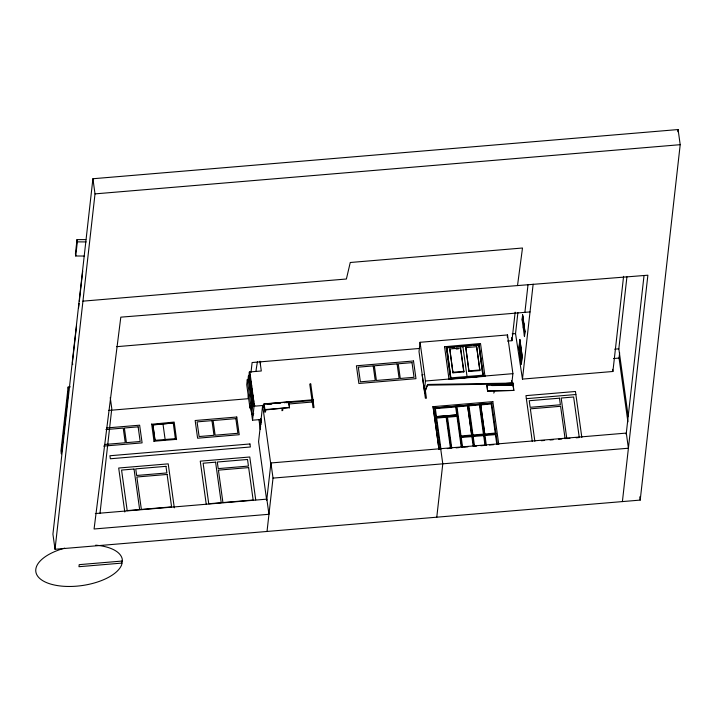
<?xml version="1.0" encoding="UTF-8"?>
<svg xmlns="http://www.w3.org/2000/svg" width="716" height="716" viewBox="0 0 716 716"><rect width="100%" height="100%" fill="white"/><g stroke="black" fill="none" stroke-linecap="round" stroke-linejoin="round"><path stroke-width="1.07" d="M85.813 239.6L77.024 239.6L75.431 253.715L75.744 255.988L84.551 256.051M75.744 255.988L77.337 241.865L77.024 239.6M68.136 387.061L60.967 450.847L61.379 453.872L68.557 390.086L68.136 387.061L70.293 386.873M92.91 178.74L52.921 534.145L55.025 549.279L640.211 500.09L680.2 144.686L678.097 129.551L92.91 178.74L95.013 193.884L55.025 549.279M76.549 325.905L72.423 362.636L72.701 364.65M78.599 307.755L79.082 303.432M79.324 301.275L82.725 271.033M100.007 513.283L111.786 408.621L110.246 397.559M151.631 424.275L174.185 422.073L176.548 439.642M152.776 424.982L173.254 422.959L175.393 438.926M154.021 441.53L151.667 423.97M154.951 440.644L152.812 424.678M162.997 424.123L165.172 439.785M247.306 379.587L246.734 384.716L249.965 407.977L251.262 407.869L251.835 402.741L248.613 379.48L247.306 379.587L250.537 402.857L249.965 407.977M247.942 380.277L248.425 375.945L249.732 375.837L253.947 406.214L254.046 405.292L254.753 405.623L254.099 405.677L252.542 420.202L261.072 419.486M248.38 381.53L248.613 379.48M248.622 378.576L249.365 371.989L261.304 370.986L259.953 361.213M249.24 376.321L250.027 373.143L254.404 405.972M248.533 394.328L248.04 398.714L108.483 410.447M251.003 372.401L252.113 362.538L419.657 348.45M253.07 414L253.741 413.741L251.79 413.902L252.641 406.321L248.425 375.945M253.088 413.794L253.043 415.101M254.699 405.238L253.965 406.008L249.696 375.247M260.364 364.238L260.642 361.822M262.674 405.265L258.574 441.7L266.558 499.258M288.548 404.012L313.062 401.945L313.134 399.752L264.097 403.878L264.034 406.07M263.846 407.646L264.249 404.066L288.763 402.007L289.533 407.538L264.974 409.982L264.097 403.878M264.732 412.112L264.249 404.066M265.484 412.067L265.726 409.919M266.71 500.359L270.925 462.966L626.303 433.09L628.406 448.225L273.02 478.109L267.023 531.46M281.925 410.689L282.167 408.532M282.677 410.626L282.918 408.469M288.763 402.007L284.341 402.759M313.062 401.945L313.134 399.752M420.059 342.293L419.012 351.61L424.391 390.327L425.438 381.019L420.059 342.293L507.528 334.945L512.907 373.663L511.859 382.979L506.319 383.445M438.98 449.46L433.055 406.536L438.998 449.326M434.576 407.986L491.731 403.224L434.576 407.986L440.233 448.95M435.874 417.509L457.533 415.602M436.438 416.614L435.346 408.648L455.671 406.939L456.772 414.904L436.438 416.614L456.772 414.904M444.511 346.741L480.508 343.51L484.983 376.312L449.004 379.337L444.529 346.535M446.211 347.958L453.926 347.108M482.978 376.097L478.861 344.79L446.793 347.493L450.937 378.487L448.968 378.853M449.782 348.96L452.942 372.839L463.78 371.935L463.843 371.318L460.621 348.048L449.782 348.96L452.942 372.839M440.958 449.084L436.653 418.081L446.158 417.285L450.462 448.332L447.285 448.601M450.48 378.728L446.238 347.752M450.901 378.791L446.793 347.493M436.778 517.185L442.783 463.834L440.68 448.69M460.549 348.665L460.621 348.048M456.208 406.258L461.901 447.088M465.821 347.618L468.98 371.497L479.81 370.584L479.881 369.966L476.65 346.705L465.821 347.618L468.98 371.497M460.469 436.805L495.982 433.815M461.023 436.035L456.987 406.822L467.62 405.927L471.665 435.051L461.032 435.946M467.62 405.927L471.665 435.051M468.157 405.247L473.849 446.086M476.65 346.705L479.81 370.584M478.861 344.79L482.861 374.701M479.156 345.193L473.688 345.452M471.871 436.608L461.238 437.458L462.599 447.312M472.963 435.033L468.935 405.82L479.407 404.943L483.434 434.147L472.972 434.943M473.231 446.417L471.871 436.563M479.944 404.263L485.627 445.101M480.705 404.916L491.185 403.949L495.23 433.073L484.75 434.039L480.705 404.916L484.75 434.039M484.938 375.828L483.014 375.784M483.649 435.614L473.187 436.456L474.538 446.31L476.641 446.086M492.832 401.649L433.046 406.67M495.436 434.63L484.974 435.462L486.325 445.316M507.295 337.012L507.528 334.945M507.51 341.067L511.958 340.691L515.162 312.158M623.591 276.331L612.887 371.488L522.465 379.095L515.538 333.593L517.901 312.606M519.118 348.003L519.932 340.601L522.08 356.076M522.25 320.168L522.716 315.837L524.864 331.32M524.9 312.355L528.023 284.601M520.174 355.709L521.006 348.334M523.307 327.865L523.79 323.578M522.071 356.04L521.248 363.451L519.1 347.967M524.38 335.607L524.855 331.266M522.465 379.095L533.143 284.171M628.192 416.309L618.83 348.817L626.93 276.841M627.905 421.912L619.045 358.072L619.644 352.773M626.169 434.308L644.033 275.588M622.401 501.585L647.882 275.204L120.807 317.152L94.073 528.99L268.947 514.285L266.853 499.142L95.317 513.569M677.846 131.771L678.097 129.551M517.516 285.577L522.492 248.013L350.258 262.495L346.392 279.007L82.949 301.15M424.445 392.368L427.658 384.456L513.497 383.087L512.763 385.835M424.543 393.093L427.658 384.456M486.952 385.333L487.596 391.169L513.891 390.435L513.121 384.913L486.952 385.333L487.596 391.169M493.78 393.093L494.613 391.052M513.614 389.647L513.121 384.913M95.013 193.884L680.2 144.686M116.69 346.669L530.019 311.925M512.208 333.88L515.538 333.593M456.119 346.929L462.706 346.374M464.899 346.186L471.486 345.631M452.252 347.636L454.463 347.457M461.104 346.893L463.315 346.705M456.217 349.032L458.383 348.853M614.74 349.166L618.83 348.817M613.487 358.537L619.045 358.072M453.013 372.231L463.843 371.318M469.043 370.879L479.881 369.966M451.008 377.869L483.076 375.175M455.331 378.415L460.853 377.95M464.174 377.672L469.705 377.207M473.025 376.929L477.447 376.562M480.767 376.276L483.443 375.748L479.174 344.987M425.438 381.019L512.907 373.663M250.537 402.857L251.835 402.741M267.149 404.209L271.534 403.833M275.92 403.466L280.305 403.099M268.661 404.218L271.999 403.94M277.575 403.475L279.804 403.287M286.49 402.723L313.232 400.477M252.641 406.321L262.647 405.525L270.782 464.183M312.185 401.291L312.964 401.228M265.018 409.597L289.533 407.538M106.702 427.953L139.638 425.188L142.099 442.873L103.659 446.104M173.183 423.031L152.911 424.74L155.068 440.268M105.896 429.555L123.233 428.096L125.264 442.757L104.688 444.484M526.367 398.669L575.879 394.507M154.987 440.349L175.429 438.631M154.056 441.226L176.584 439.338M456.002 447.867L459.171 447.554M463.664 447.178L467.915 446.82M480.83 445.737L485.018 445.379L483.658 435.57M489.476 445.003L493.655 444.654M541.341 440.716L544.581 440.447M549.977 439.991L553.217 439.722M558.614 439.266L561.854 438.989M569.918 438.317L566.803 438.577L561.174 398.042L573.641 396.995L579.262 437.53L576.147 437.789M122.338 561.031L79.199 564.655L78.966 566.705L122.114 563.08M423.156 374.674L422.109 374.692L425.376 398.239L426.423 398.221L425.241 389.656M427.756 385.181L513.596 383.803M491.838 385.557L512.996 385.226M487.721 390.855L513.891 390.435M77.337 241.865L86.135 241.927M639.764 496.841L640.211 500.09M612.583 369.331L612.887 371.488M581.831 437.387L575.458 391.482L525.947 395.644L532.31 441.548M565.094 438.72L560.592 406.294L530.359 408.836L534.861 441.262M511.537 337.666L511.958 340.691M511.546 380.76L511.859 382.979M492.841 401.515L498.766 444.43M491.731 403.224L497.405 444.197M495.436 434.585L496.797 444.43M462.831 346.141L467.047 376.518M460.701 349.775L463.78 371.935M461.283 447.419L456.987 416.372L447.473 417.213L451.769 448.216M446.712 416.515L451.071 447.947M288.62 401.81L289.488 407.923M270.925 462.966L273.02 478.109M260.624 418.77L261.027 422.359M258.968 419.683L260.329 429.466M251.352 384L251.656 386.192M252.113 389.486L252.417 391.688M252.873 394.981L253.178 397.183M253.482 399.376L253.786 401.578M249.365 371.989L254.117 406.24M250.958 405.65L251.262 407.869M250.886 407.395L251.79 413.902M250.86 408.048L252.542 420.202M255.719 499.875L249.777 456.996L200.256 461.158L206.208 504.037M174.31 507.832L168.215 463.852L118.695 468.022L124.799 511.994M260.821 419.057L260.973 424.624M260.347 419.209L260.552 426.987M256.015 370.915A230.158 23.843 85.2 0 1 257.509 361.625M64.646 548.161A43.676 20.102 -7.9 0 0 50.908 584.14A43.676 20.102 -7.9 0 0 121.693 564.745L122.302 559.402A43.676 20.102 -7.9 0 0 95.702 545.171M519.87 339.438L518.948 347.555L521.32 364.614L522.232 356.487L519.87 339.438M522.635 314.834L522.107 319.56L524.47 336.61L524.998 331.884L522.635 314.834M413.508 360.98L356.407 365.786L358.868 383.472L415.969 378.675L413.508 360.98M373.215 365.903L358.322 367.156L360.363 381.816L375.247 380.563L373.215 365.903M397.103 363.889L374.352 365.804L376.392 380.465L399.134 378.558L397.103 363.889M412.013 362.636L398.239 363.8L400.28 378.46L414.045 377.296L412.013 362.636M310.744 383.991L309.76 384.071L313.026 407.628L314.011 407.538L310.744 383.991M236.781 417.016L195.155 420.516L197.607 438.21L239.234 434.71L236.781 417.016M138.143 426.843L124.369 427.998L126.41 442.658L140.175 441.504L138.143 426.843M211.954 420.632L197.07 421.885L199.111 436.545L213.994 435.301L211.954 420.632M235.841 418.627L213.1 420.543L215.131 435.203L237.882 433.287L235.841 418.627M559.465 398.185L529.24 400.727L530.153 407.315L560.386 404.773L559.465 398.185M249.947 443.965L109.915 455.743L110.336 458.768L250.367 446.99L249.947 443.965M134.026 469.025L121.568 470.072L127.197 510.606L139.656 509.559L134.026 469.025M165.969 466.34L135.736 468.882L136.649 475.478L166.882 472.936L165.969 466.34M215.588 462.169L203.129 463.216L208.75 503.751L221.217 502.704L215.588 462.169M247.53 459.484L217.297 462.026L218.21 468.613L248.443 466.071L247.53 459.484M167.096 474.448L136.863 476.99L141.365 509.416L171.589 506.874L167.096 474.448M248.649 467.593L218.425 470.135L222.927 502.56L253.151 500.019L248.649 467.593"/></g></svg>
